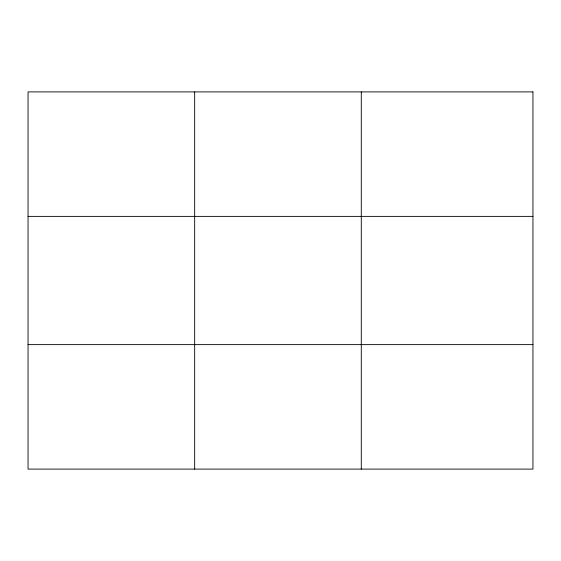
<?xml version="1.0" encoding="UTF-8"?>
<svg xmlns="http://www.w3.org/2000/svg" width="561" height="561" viewBox="0 0 561 561"><rect width="100%" height="100%" fill="white"/><g stroke="black" fill="none" stroke-linecap="round" stroke-linejoin="round"><path stroke-width="0.84" d="M194.667 91.899L194.667 469.101M361.284 91.899L361.284 469.101M28.05 216.378L532.95 216.378M28.05 344.622L532.95 344.622M532.95 91.899L532.95 469.101L28.05 469.101L28.05 91.899L532.95 91.899"/></g></svg>
